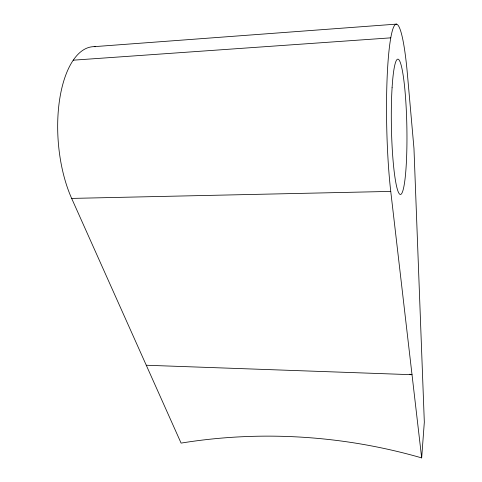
<?xml version="1.0" encoding="UTF-8"?>
<svg xmlns="http://www.w3.org/2000/svg" width="482" height="482" viewBox="0 0 482 482"><rect width="100%" height="100%" fill="white"/><g stroke="black" fill="none" stroke-linecap="round" stroke-linejoin="round"><path stroke-width="0.72" d="M421.672 457.9L424.323 422.142L413.966 148.396L407.374 73.764A101.895 11.67 88.8 0 0 389.974 42.904A101.895 11.67 88.8 0 0 390.751 191.408L421.672 457.9C343.919 435.451 261.003 430.101 181.087 443.103L71.661 198.409A92.339 41.741 85.6 0 1 59.744 98.762A92.339 41.741 85.6 0 1 95.575 46.7M94.189 46.652L396.644 24.1M73.234 60.184L390.775 37.843M71.661 198.409L390.751 191.408M146.269 365.242L412.02 374.713L409.851 374.201M392.083 87.76A67.667 7.724 88.9 0 0 399.777 194.234A67.667 7.724 88.9 0 0 405.621 98.623A67.667 7.724 88.9 0 0 392.083 87.76"/></g></svg>
